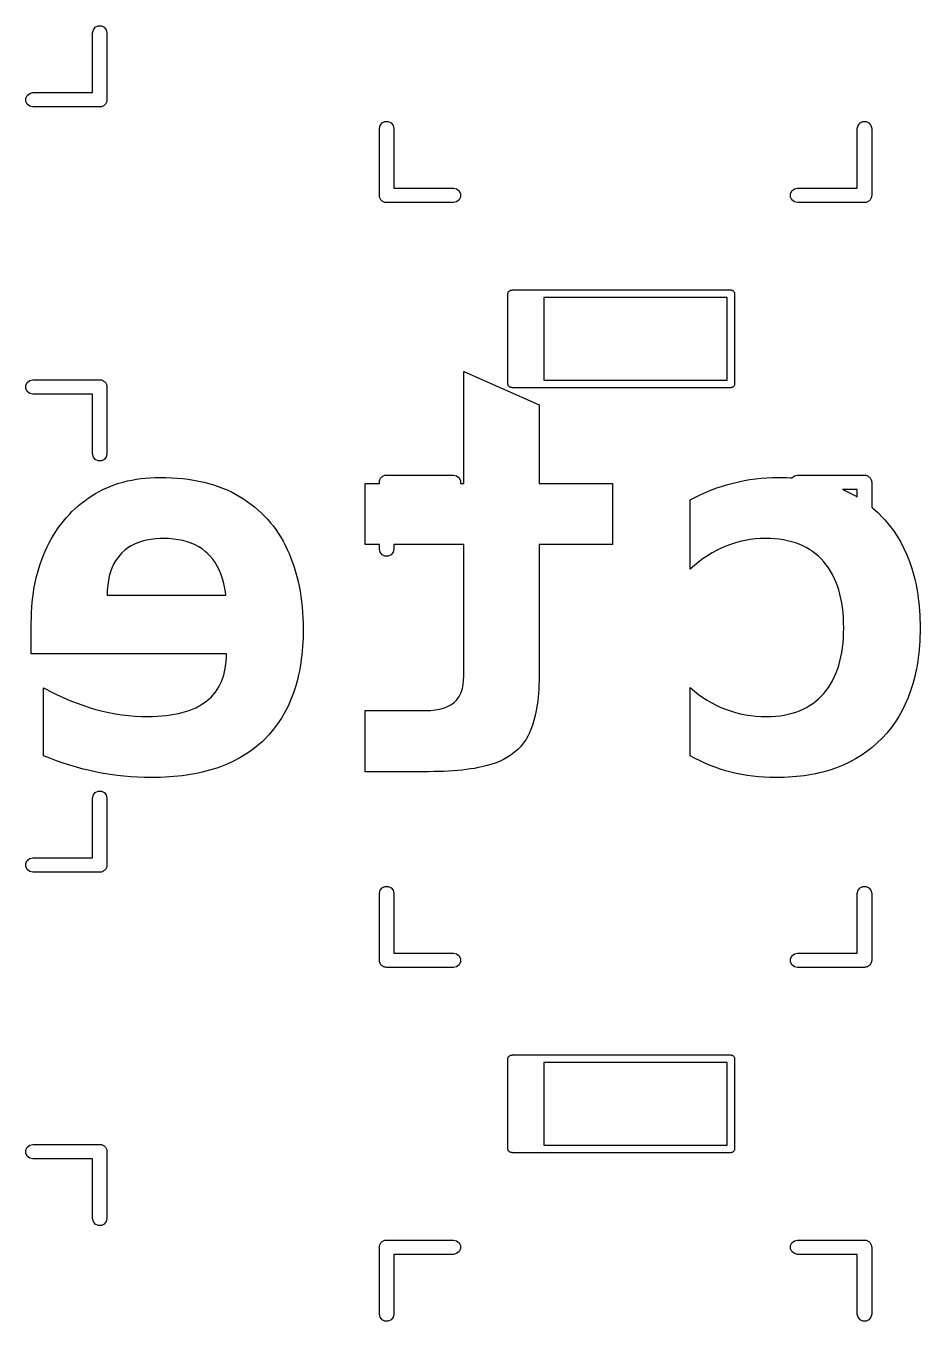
# Model space of a CAD drawing. Extents: x 25 to 230, y -179 to -24.
# Drawn here: x 111.07 to 134.83, y -94.67 to -60.27 of the extents above; entities that cross this region are included whole.
import ezdxf

# ---------------------------------------------------------------- set-up
doc = ezdxf.new("R2010")
doc.units = 0
doc.layers.add('BLACK', color=7, linetype='CONTINUOUS')

msp = doc.modelspace()

# ---------------------------------------------------------------- linework, layer by layer
at = {"layer": 'BLACK', "linetype": 'CONTINUOUS'}
for p, q in [((112.8395, -60.452), (112.858365, -60.369345)), ((112.8395, -62.0395), (112.8395, -60.452)), ((112.858365, -60.369345), (112.911225, -60.303061)), ((112.911225, -60.303061), (112.98761, -60.266276)), ((112.98761, -60.266276), (113.07239, -60.266276)), ((113.07239, -60.266276), (113.148775, -60.303061)), ((113.148775, -60.303061), (113.201635, -60.369345)), ((113.201635, -60.369345), (113.2205, -60.452)), ((113.2205, -60.452), (113.2205, -62.23)), ((111.066276, -62.18761), (111.103061, -62.111225)), ((111.066276, -62.27239), (111.066276, -62.18761)), ((111.103061, -62.348775), (111.066276, -62.27239)), ((111.103061, -62.111225), (111.169345, -62.058365)), ((111.169345, -62.058365), (111.252, -62.0395)), ((111.252, -62.0395), (112.8395, -62.0395)), ((113.215724, -62.27239), (113.206411, -62.291727)), ((113.2205, -62.23), (113.215724, -62.250925)), ((113.215724, -62.250925), (113.215724, -62.27239)), ((111.169345, -62.401635), (111.103061, -62.348775)), ((111.252, -62.4205), (111.169345, -62.401635)), ((113.03, -62.4205), (111.252, -62.4205)), ((113.050926, -62.415724), (113.03, -62.4205)), ((113.07239, -62.415724), (113.050926, -62.415724)), ((113.091727, -62.406411), (113.07239, -62.415724)), ((113.112655, -62.401635), (113.091727, -62.406411)), ((113.129437, -62.388251), (113.112655, -62.401635)), ((113.148775, -62.378939), (113.129437, -62.388251)), ((113.162157, -62.362157), (113.148775, -62.378939)), ((113.178939, -62.348775), (113.162157, -62.362157)), ((113.188251, -62.329437), (113.178939, -62.348775)), ((113.201635, -62.312655), (113.188251, -62.329437)), ((113.206411, -62.291727), (113.201635, -62.312655)), ((120.4595, -62.992), (120.478365, -62.909345)), ((120.478365, -62.909345), (120.531225, -62.843061)), ((120.531225, -62.843061), (120.60761, -62.806276)), ((120.60761, -62.806276), (120.69239, -62.806276)), ((120.69239, -62.806276), (120.768775, -62.843061)), ((120.768775, -62.843061), (120.821635, -62.909345)), ((120.821635, -62.909345), (120.8405, -62.992)), ((133.1595, -62.992), (133.178365, -62.909345)), ((133.178365, -62.909345), (133.231225, -62.843061)), ((133.231225, -62.843061), (133.30761, -62.806276)), ((133.30761, -62.806276), (133.39239, -62.806276)), ((133.39239, -62.806276), (133.468775, -62.843061)), ((133.468775, -62.843061), (133.521635, -62.909345)), ((133.521635, -62.909345), (133.5405, -62.992)), ((120.4595, -64.77), (120.4595, -62.992)), ((120.8405, -62.992), (120.8405, -64.5795)), ((133.1595, -64.5795), (133.1595, -62.992)), ((133.5405, -62.992), (133.5405, -64.77)), ((120.8405, -64.5795), (122.428, -64.5795)), ((122.428, -64.5795), (122.510655, -64.598365)), ((122.510655, -64.598365), (122.576939, -64.651225)), ((122.576939, -64.651225), (122.613724, -64.72761)), ((131.386276, -64.72761), (131.423061, -64.651225)), ((131.423061, -64.651225), (131.489345, -64.598365)), ((131.489345, -64.598365), (131.572, -64.5795)), ((131.572, -64.5795), (133.1595, -64.5795)), ((120.464276, -64.790925), (120.4595, -64.77)), ((120.464276, -64.81239), (120.464276, -64.790925)), ((120.473588, -64.831727), (120.464276, -64.81239)), ((120.478365, -64.852655), (120.473588, -64.831727)), ((120.491748, -64.869437), (120.478365, -64.852655)), ((120.501061, -64.888775), (120.491748, -64.869437)), ((120.517842, -64.902157), (120.501061, -64.888775)), ((120.531225, -64.918939), (120.517842, -64.902157)), ((120.550562, -64.928251), (120.531225, -64.918939)), ((120.567345, -64.941635), (120.550562, -64.928251)), ((120.588272, -64.946411), (120.567345, -64.941635)), ((120.60761, -64.955724), (120.588272, -64.946411)), ((120.629074, -64.955724), (120.60761, -64.955724)), ((120.65, -64.9605), (120.629074, -64.955724)), ((122.428, -64.9605), (120.65, -64.9605)), ((122.510655, -64.941635), (122.428, -64.9605)), ((122.576939, -64.888775), (122.510655, -64.941635)), ((122.613724, -64.81239), (122.576939, -64.888775)), ((122.613724, -64.72761), (122.613724, -64.81239)), ((131.386276, -64.81239), (131.386276, -64.72761)), ((131.423061, -64.888775), (131.386276, -64.81239)), ((131.489345, -64.941635), (131.423061, -64.888775)), ((131.572, -64.9605), (131.489345, -64.941635)), ((133.35, -64.9605), (131.572, -64.9605)), ((133.370926, -64.955724), (133.35, -64.9605)), ((133.39239, -64.955724), (133.370926, -64.955724)), ((133.411727, -64.946411), (133.39239, -64.955724)), ((133.432655, -64.941635), (133.411727, -64.946411)), ((133.449437, -64.928251), (133.432655, -64.941635)), ((133.468775, -64.918939), (133.449437, -64.928251)), ((133.482157, -64.902157), (133.468775, -64.918939)), ((133.498939, -64.888775), (133.482157, -64.902157)), ((133.508251, -64.869437), (133.498939, -64.888775)), ((133.521635, -64.852655), (133.508251, -64.869437)), ((133.526411, -64.831727), (133.521635, -64.852655)), ((133.535724, -64.81239), (133.526411, -64.831727)), ((133.5405, -64.77), (133.535724, -64.790925)), ((133.535724, -64.790925), (133.535724, -64.81239)), ((123.875, -67.38), (123.894098, -67.321221)), ((123.875, -69.78), (123.875, -67.38)), ((123.894098, -67.321221), (123.944098, -67.284894)), ((123.944098, -67.284894), (123.984937, -67.284894)), ((123.984937, -67.284894), (124, -67.28)), ((124, -67.28), (129.8, -67.28)), ((129.8, -67.28), (129.815063, -67.284894)), ((129.815063, -67.284894), (129.830902, -67.284894)), ((129.830902, -67.284894), (129.843715, -67.294203)), ((129.843715, -67.294203), (129.858779, -67.299098)), ((129.858779, -67.299098), (129.868088, -67.311911)), ((129.868088, -67.311911), (129.880902, -67.321221)), ((129.880902, -67.321221), (129.885796, -67.336284)), ((129.885796, -67.336284), (129.895106, -67.349098)), ((129.895106, -67.349098), (129.895106, -67.364937)), ((129.895106, -67.364937), (129.9, -67.38)), ((129.9, -67.38), (129.9, -69.78)), ((124.825, -67.48), (124.825, -69.68)), ((129.7, -67.48), (124.825, -67.48)), ((129.7, -69.68), (129.7, -67.48)), ((122.700849, -72.418573), (122.700849, -69.44858)), ((122.700849, -69.44858), (124.70364, -70.335181)), ((111.066276, -69.815798), (111.103061, -69.739413)), ((111.066276, -69.900578), (111.066276, -69.815798)), ((111.103061, -69.739413), (111.169345, -69.686553)), ((111.169345, -69.686553), (111.252, -69.667688)), ((111.252, -69.667688), (113.03, -69.667688)), ((113.03, -69.667688), (113.050926, -69.672464)), ((113.050926, -69.672464), (113.07239, -69.672464)), ((113.07239, -69.672464), (113.091727, -69.681776)), ((113.091727, -69.681776), (113.112655, -69.686553)), ((113.112655, -69.686553), (113.129437, -69.699936)), ((113.129437, -69.699936), (113.148775, -69.709249)), ((113.148775, -69.709249), (113.162157, -69.72603)), ((113.162157, -69.72603), (113.178939, -69.739413)), ((113.178939, -69.739413), (113.188251, -69.75875)), ((113.188251, -69.75875), (113.201635, -69.775533)), ((113.201635, -69.775533), (113.206411, -69.79646)), ((113.206411, -69.79646), (113.215724, -69.815798)), ((113.215724, -69.815798), (113.215724, -69.837262)), ((113.215724, -69.837262), (113.2205, -69.858188)), ((123.894098, -69.838779), (123.875, -69.78)), ((123.944098, -69.875106), (123.894098, -69.838779)), ((124.825, -69.68), (129.7, -69.68)), ((129.880902, -69.838779), (129.868088, -69.848088)), ((129.885796, -69.823715), (129.880902, -69.838779)), ((129.895106, -69.810902), (129.885796, -69.823715)), ((129.9, -69.78), (129.895106, -69.795062)), ((129.895106, -69.795062), (129.895106, -69.810902)), ((111.103061, -69.976963), (111.066276, -69.900578)), ((111.169345, -70.029823), (111.103061, -69.976963)), ((111.252, -70.048688), (111.169345, -70.029823)), ((112.8395, -70.048688), (111.252, -70.048688)), ((112.8395, -71.636188), (112.8395, -70.048688)), ((113.2205, -69.858188), (113.2205, -71.636188)), ((123.984937, -69.875106), (123.944098, -69.875106)), ((124, -69.88), (123.984937, -69.875106)), ((129.8, -69.88), (124, -69.88)), ((129.815063, -69.875106), (129.8, -69.88)), ((129.830902, -69.875106), (129.815063, -69.875106)), ((129.843715, -69.865796), (129.830902, -69.875106)), ((129.858779, -69.860902), (129.843715, -69.865796)), ((129.868088, -69.848088), (129.858779, -69.860902)), ((124.70364, -70.335181), (124.70364, -72.418573)), ((112.858365, -71.718843), (112.8395, -71.636188)), ((112.911225, -71.785127), (112.858365, -71.718843)), ((112.98761, -71.821912), (112.911225, -71.785127)), ((113.07239, -71.821912), (112.98761, -71.821912)), ((113.148775, -71.785127), (113.07239, -71.821912)), ((113.201635, -71.718843), (113.148775, -71.785127)), ((113.2205, -71.636188), (113.201635, -71.718843)), ((120.517842, -72.257842), (120.531225, -72.241061)), ((120.531225, -72.241061), (120.550562, -72.231748)), ((120.550562, -72.231748), (120.567345, -72.218365)), ((120.567345, -72.218365), (120.588272, -72.213588)), ((120.588272, -72.213588), (120.60761, -72.204276)), ((120.60761, -72.204276), (120.629074, -72.204276)), ((120.629074, -72.204276), (120.65, -72.1995)), ((120.65, -72.1995), (122.428, -72.1995)), ((122.428, -72.1995), (122.510655, -72.218365)), ((122.510655, -72.218365), (122.576939, -72.271225)), ((131.423061, -72.271225), (131.489345, -72.218365)), ((131.489345, -72.218365), (131.572, -72.1995)), ((131.572, -72.1995), (133.35, -72.1995)), ((133.35, -72.1995), (133.370926, -72.204276)), ((133.370926, -72.204276), (133.39239, -72.204276)), ((133.39239, -72.204276), (133.411727, -72.213588)), ((133.411727, -72.213588), (133.432655, -72.218365)), ((133.432655, -72.218365), (133.449437, -72.231748)), ((133.449437, -72.231748), (133.468775, -72.241061)), ((133.468775, -72.241061), (133.482157, -72.257842)), ((113.011887, -72.636254), (113.112981, -72.584734)), ((113.112981, -72.584734), (113.216288, -72.537031)), ((113.216288, -72.537031), (113.321809, -72.493143)), ((113.321809, -72.493143), (113.429543, -72.453072)), ((113.429543, -72.453072), (113.53949, -72.416817)), ((113.53949, -72.416817), (113.651651, -72.384379)), ((113.651651, -72.384379), (113.766025, -72.355757)), ((113.766025, -72.355757), (113.882613, -72.330951)), ((113.882613, -72.330951), (114.001414, -72.309961)), ((114.001414, -72.309961), (114.122429, -72.292788)), ((114.122429, -72.292788), (114.245657, -72.279431)), ((114.245657, -72.279431), (114.371099, -72.26989)), ((114.371099, -72.26989), (114.498754, -72.264166)), ((114.498754, -72.264166), (114.628622, -72.262257)), ((114.628622, -72.262257), (114.78572, -72.264223)), ((114.78572, -72.264223), (114.939498, -72.270119)), ((114.939498, -72.270119), (115.089955, -72.279946)), ((115.089955, -72.279946), (115.237092, -72.293704)), ((115.237092, -72.293704), (115.380909, -72.311392)), ((115.380909, -72.311392), (115.521406, -72.333011)), ((115.521406, -72.333011), (115.658583, -72.358562)), ((115.658583, -72.358562), (115.79244, -72.388042)), ((115.79244, -72.388042), (115.922976, -72.421454)), ((115.922976, -72.421454), (116.050192, -72.458797)), ((116.050192, -72.458797), (116.174088, -72.50007)), ((116.174088, -72.50007), (116.294664, -72.545274)), ((116.294664, -72.545274), (116.41192, -72.594409)), ((116.41192, -72.594409), (116.525855, -72.647474)), ((120.082565, -74.040345), (120.082565, -72.418573)), ((120.082565, -72.418573), (120.4595, -72.418573)), ((120.4595, -72.39), (120.464276, -72.369074)), ((120.4595, -72.418573), (120.4595, -72.39)), ((120.464276, -72.34761), (120.473588, -72.328272)), ((120.464276, -72.369074), (120.464276, -72.34761)), ((120.473588, -72.328272), (120.478365, -72.307345)), ((120.478365, -72.307345), (120.491748, -72.290562)), ((120.491748, -72.290562), (120.501061, -72.271225)), ((120.501061, -72.271225), (120.517842, -72.257842)), ((122.576939, -72.271225), (122.613724, -72.34761)), ((122.613724, -72.34761), (122.613724, -72.418573)), ((122.613724, -72.418573), (122.700849, -72.418573)), ((124.70364, -72.418573), (126.657583, -72.418573)), ((126.657583, -72.418573), (126.657583, -74.040345)), ((129.143526, -72.652454), (129.285788, -72.594733)), ((129.285788, -72.594733), (129.428833, -72.541629)), ((129.428833, -72.541629), (129.572659, -72.493143)), ((129.572659, -72.493143), (129.717268, -72.449275)), ((129.717268, -72.449275), (129.862659, -72.410024)), ((129.862659, -72.410024), (130.008833, -72.375391)), ((130.008833, -72.375391), (130.155789, -72.345376)), ((130.155789, -72.345376), (130.303527, -72.319979)), ((130.303527, -72.319979), (130.452048, -72.299199)), ((130.452048, -72.299199), (130.601351, -72.283037)), ((130.601351, -72.283037), (130.751436, -72.271493)), ((130.751436, -72.271493), (130.902304, -72.264566)), ((130.902304, -72.264566), (131.053954, -72.262257)), ((131.053954, -72.262257), (131.164324, -72.263293)), ((131.164324, -72.263293), (131.273171, -72.266398)), ((131.273171, -72.266398), (131.380498, -72.271574)), ((131.380498, -72.271574), (131.421539, -72.274384)), ((131.421539, -72.274384), (131.423061, -72.271225)), ((132.766229, -72.5805), (132.80778, -72.597652)), ((133.1595, -72.5805), (132.766229, -72.5805)), ((132.80778, -72.597652), (132.972214, -72.676325)), ((133.1595, -72.781379), (133.1595, -72.5805)), ((133.482157, -72.257842), (133.498939, -72.271225)), ((133.498939, -72.271225), (133.508251, -72.290562)), ((133.508251, -72.290562), (133.521635, -72.307345)), ((133.521635, -72.307345), (133.526411, -72.328272)), ((133.526411, -72.328272), (133.535724, -72.34761)), ((133.535724, -72.34761), (133.535724, -72.369074)), ((133.535724, -72.369074), (133.5405, -72.39)), ((133.5405, -72.39), (133.5405, -73.051019)), ((112.540938, -72.94732), (112.630029, -72.878818)), ((112.630029, -72.878818), (112.72183, -72.813292)), ((112.72183, -72.813292), (112.816341, -72.750743)), ((112.816341, -72.750743), (112.913007, -72.691591)), ((112.913007, -72.691591), (113.011887, -72.636254)), ((116.525855, -72.647474), (116.63647, -72.704471)), ((116.63647, -72.704471), (116.743765, -72.765398)), ((116.743765, -72.765398), (116.847464, -72.829569)), ((116.847464, -72.829569), (116.947899, -72.896907)), ((116.947899, -72.896907), (117.045071, -72.967413)), ((128.721435, -72.853325), (128.86135, -72.78175)), ((128.721435, -74.694916), (128.721435, -72.853325)), ((128.86135, -72.78175), (129.002047, -72.714794)), ((129.002047, -72.714794), (129.143526, -72.652454)), ((132.972214, -72.676325), (133.130562, -72.76328)), ((133.130562, -72.76328), (133.1595, -72.781379)), ((112.136124, -73.334483), (112.211668, -73.251097)), ((112.211668, -73.251097), (112.289921, -73.170688)), ((112.289921, -73.170688), (112.370884, -73.093256)), ((112.370884, -73.093256), (112.454556, -73.0188)), ((112.454556, -73.0188), (112.540938, -72.94732)), ((117.045071, -72.967413), (117.138981, -73.041087)), ((117.138981, -73.041087), (117.229627, -73.117928)), ((117.229627, -73.117928), (117.317011, -73.197936)), ((117.317011, -73.197936), (117.401132, -73.281113)), ((117.401132, -73.281113), (117.481989, -73.367456)), ((133.5405, -73.051019), (133.569083, -73.073831)), ((133.569083, -73.073831), (133.703082, -73.19391)), ((133.703082, -73.19391), (133.830995, -73.322271)), ((111.861046, -73.697795), (111.925751, -73.602502)), ((111.925751, -73.602502), (111.993166, -73.510186)), ((111.993166, -73.510186), (112.06329, -73.420846)), ((112.06329, -73.420846), (112.136124, -73.334483)), ((117.481989, -73.367456), (117.559584, -73.456967)), ((117.559584, -73.456967), (117.633916, -73.549646)), ((117.633916, -73.549646), (117.704985, -73.645492)), ((133.830995, -73.322271), (133.892304, -73.389176)), ((133.892304, -73.389176), (134.009082, -73.527822)), ((134.009082, -73.527822), (134.118076, -73.672917)), ((111.683187, -74.001534), (111.739764, -73.897311)), ((111.739764, -73.897311), (111.79905, -73.796064)), ((111.79905, -73.796064), (111.861046, -73.697795)), ((114.160993, -73.956959), (114.055591, -73.991564)), ((114.272319, -73.929053), (114.160993, -73.956959)), ((114.38957, -73.907844), (114.272319, -73.929053)), ((114.512745, -73.893332), (114.38957, -73.907844)), ((114.641846, -73.885518), (114.512745, -73.893332)), ((114.731204, -73.88403), (114.641846, -73.885518)), ((114.866695, -73.887465), (114.731204, -73.88403)), ((114.996561, -73.897769), (114.866695, -73.887465)), ((115.120803, -73.914942), (114.996561, -73.897769)), ((115.23942, -73.938985), (115.120803, -73.914942)), ((115.352414, -73.969897), (115.23942, -73.938985)), ((115.459783, -74.007678), (115.352414, -73.969897)), ((117.704985, -73.645492), (117.772791, -73.744506)), ((117.772791, -73.744506), (117.837334, -73.846687)), ((117.837334, -73.846687), (117.898614, -73.952036)), ((117.898614, -73.952036), (117.956632, -74.060553)), ((130.050078, -73.963218), (129.920514, -73.998061)), ((130.181396, -73.93471), (130.050078, -73.963218)), ((130.314471, -73.912538), (130.181396, -73.93471)), ((130.4493, -73.8967), (130.314471, -73.912538)), ((130.585885, -73.887197), (130.4493, -73.8967)), ((130.724226, -73.88403), (130.585885, -73.887197)), ((130.84817, -73.886444), (130.724226, -73.88403)), ((130.968431, -73.893685), (130.84817, -73.886444)), ((131.085009, -73.905754), (130.968431, -73.893685)), ((131.197905, -73.922651), (131.085009, -73.905754)), ((131.307117, -73.944375), (131.197905, -73.922651)), ((131.412647, -73.970927), (131.307117, -73.944375)), ((131.514495, -74.002306), (131.412647, -73.970927)), ((134.118076, -73.672917), (134.219284, -73.824462)), ((134.219284, -73.824462), (134.312707, -73.982457)), ((111.53086, -74.330575), (111.578449, -74.218538)), ((111.578449, -74.218538), (111.62932, -74.108733)), ((111.62932, -74.108733), (111.683187, -74.001534)), ((113.570135, -74.314088), (113.504876, -74.392942)), ((113.617457, -74.265049), (113.570135, -74.314088)), ((113.693234, -74.196957), (113.617457, -74.265049)), ((113.774936, -74.135562), (113.693234, -74.196957)), ((113.862563, -74.080865), (113.774936, -74.135562)), ((113.956115, -74.032865), (113.862563, -74.080865)), ((114.055591, -73.991564), (113.956115, -74.032865)), ((115.561528, -74.052328), (115.459783, -74.007678)), ((115.657648, -74.103848), (115.561528, -74.052328)), ((115.748144, -74.162238), (115.657648, -74.103848)), ((115.833016, -74.227496), (115.748144, -74.162238)), ((115.886473, -74.274818), (115.833016, -74.227496)), ((115.961342, -74.351011), (115.886473, -74.274818)), ((117.956632, -74.060553), (118.011386, -74.172236)), ((118.011386, -74.172236), (118.062553, -74.28641)), ((118.062553, -74.28641), (118.110419, -74.403008)), ((120.4595, -74.040345), (120.082565, -74.040345)), ((120.4595, -74.168), (120.4595, -74.040345)), ((120.478365, -74.250655), (120.4595, -74.168)), ((120.531225, -74.316939), (120.478365, -74.250655)), ((120.60761, -74.353724), (120.531225, -74.316939)), ((120.768775, -74.316939), (120.69239, -74.353724)), ((120.821635, -74.250655), (120.768775, -74.316939)), ((120.8405, -74.168), (120.821635, -74.250655)), ((122.700849, -74.040345), (120.8405, -74.040345)), ((120.8405, -74.040345), (120.8405, -74.168)), ((122.700849, -77.537903), (122.700849, -74.040345)), ((126.657583, -74.040345), (124.70364, -74.040345)), ((124.70364, -74.040345), (124.70364, -77.533018)), ((129.299031, -74.2673), (129.180001, -74.340153)), ((129.419817, -74.200782), (129.299031, -74.2673)), ((129.542358, -74.140599), (129.419817, -74.200782)), ((129.666655, -74.086751), (129.542358, -74.140599)), ((129.792707, -74.039239), (129.666655, -74.086751)), ((129.920514, -73.998061), (129.792707, -74.039239)), ((131.612659, -74.038513), (131.514495, -74.002306)), ((131.707141, -74.079548), (131.612659, -74.038513)), ((131.797941, -74.125411), (131.707141, -74.079548)), ((131.885057, -74.1761), (131.797941, -74.125411)), ((131.968491, -74.231618), (131.885057, -74.1761)), ((132.048242, -74.291963), (131.968491, -74.231618)), ((132.12431, -74.357136), (132.048242, -74.291963)), ((134.312707, -73.982457), (134.398344, -74.146901)), ((134.398344, -74.146901), (134.476197, -74.317795)), ((134.476197, -74.317795), (134.546264, -74.495138)), ((111.407784, -74.68008), (111.445528, -74.561346)), ((111.445528, -74.561346), (111.486553, -74.444844)), ((111.486553, -74.444844), (111.53086, -74.330575)), ((113.394967, -74.569713), (113.350316, -74.66763)), ((113.446487, -74.478151), (113.394967, -74.569713)), ((113.504876, -74.392942), (113.446487, -74.478151)), ((116.030242, -74.433042), (115.961342, -74.351011)), ((116.093176, -74.520912), (116.030242, -74.433042)), ((116.150141, -74.614621), (116.093176, -74.520912)), ((116.201138, -74.714169), (116.150141, -74.614621)), ((118.110419, -74.403008), (118.154983, -74.522028)), ((118.154983, -74.522028), (118.196247, -74.643472)), ((118.196247, -74.643472), (118.23421, -74.76734)), ((120.69239, -74.353724), (120.60761, -74.353724)), ((128.833443, -74.596723), (128.721435, -74.694916)), ((128.947207, -74.504865), (128.833443, -74.596723)), ((129.062726, -74.419342), (128.947207, -74.504865)), ((129.180001, -74.340153), (129.062726, -74.419342)), ((132.196696, -74.427136), (132.12431, -74.357136)), ((132.265398, -74.501964), (132.196696, -74.427136)), ((132.329875, -74.580943), (132.265398, -74.501964)), ((132.390191, -74.664004), (132.329875, -74.580943)), ((132.446348, -74.751149), (132.390191, -74.664004)), ((134.546264, -74.495138), (134.608546, -74.678931)), ((111.314247, -75.049679), (111.342144, -74.924247)), ((111.342144, -74.924247), (111.373323, -74.801047)), ((111.373323, -74.801047), (111.407784, -74.68008)), ((113.25758, -74.999504), (113.240407, -75.122837)), ((113.281623, -74.882525), (113.25758, -74.999504)), ((113.312535, -74.7719), (113.281623, -74.882525)), ((113.350316, -74.66763), (113.312535, -74.7719)), ((116.246168, -74.819556), (116.201138, -74.714169)), ((116.285231, -74.930782), (116.246168, -74.819556)), ((116.318325, -75.047847), (116.285231, -74.930782)), ((118.23421, -74.76734), (118.268871, -74.893631)), ((118.268871, -74.893631), (118.300232, -75.022345)), ((132.498345, -74.842378), (132.446348, -74.751149)), ((132.546182, -74.93769), (132.498345, -74.842378)), ((132.58986, -75.037085), (132.546182, -74.93769)), ((134.608546, -74.678931), (134.636767, -74.773246)), ((134.636767, -74.773246), (134.663043, -74.869173)), ((134.663043, -74.869173), (134.687372, -74.966713)), ((134.687372, -74.966713), (134.709754, -75.065865)), ((111.257189, -75.388566), (111.268299, -75.307241)), ((111.268299, -75.307241), (111.289632, -75.177343)), ((111.289632, -75.177343), (111.314247, -75.049679)), ((113.230103, -75.252524), (113.226668, -75.388566)), ((113.240407, -75.122837), (113.230103, -75.252524)), ((116.345452, -75.170751), (116.318325, -75.047847)), ((116.366611, -75.299494), (116.345452, -75.170751)), ((116.377401, -75.388566), (116.366611, -75.299494)), ((118.300232, -75.022345), (118.328291, -75.153482)), ((118.328291, -75.153482), (118.353049, -75.287043)), ((118.353049, -75.287043), (118.374506, -75.423027)), ((132.629378, -75.140564), (132.58986, -75.037085)), ((132.664735, -75.248126), (132.629378, -75.140564)), ((132.695934, -75.359772), (132.664735, -75.248126)), ((134.709754, -75.065865), (134.73019, -75.166629)), ((134.73019, -75.166629), (134.74868, -75.269006)), ((134.74868, -75.269006), (134.765224, -75.372995)), ((111.223992, -75.710327), (111.235479, -75.573732)), ((111.235479, -75.573732), (111.250248, -75.43937)), ((111.250248, -75.43937), (111.257189, -75.388566)), ((113.226668, -75.388566), (116.377401, -75.388566)), ((118.374506, -75.423027), (118.392662, -75.561434)), ((118.392662, -75.561434), (118.407517, -75.702265)), ((132.722972, -75.475501), (132.695934, -75.359772)), ((132.745851, -75.595314), (132.722972, -75.475501)), ((132.76457, -75.71921), (132.745851, -75.595314)), ((134.765224, -75.372995), (134.779821, -75.478597)), ((134.779821, -75.478597), (134.792472, -75.585811)), ((134.792472, -75.585811), (134.803177, -75.694637)), ((134.803177, -75.694637), (134.811935, -75.805076)), ((111.209223, -76.133507), (111.210864, -75.990214)), ((111.210864, -75.990214), (111.215787, -75.849154)), ((111.215787, -75.849154), (111.223992, -75.710327)), ((118.407517, -75.702265), (118.419071, -75.845519)), ((118.419071, -75.845519), (118.427324, -75.991197)), ((118.427324, -75.991197), (118.432275, -76.139298)), ((132.779129, -75.847189), (132.76457, -75.71921)), ((132.789528, -75.979252), (132.779129, -75.847189)), ((132.795768, -76.115398), (132.789528, -75.979252)), ((134.811935, -75.805076), (134.818747, -75.917127)), ((134.818747, -75.917127), (134.823613, -76.030791)), ((134.823613, -76.030791), (134.826533, -76.146067)), ((111.209223, -76.95172), (111.209223, -76.133507)), ((118.432275, -76.139298), (118.433926, -76.289822)), ((118.433926, -76.289822), (118.432922, -76.408771)), ((132.797848, -76.255628), (132.795768, -76.115398)), ((132.795777, -76.394961), (132.797848, -76.255628)), ((134.826521, -76.379235), (134.823566, -76.493908)), ((134.827506, -76.262955), (134.826521, -76.379235)), ((134.826533, -76.146067), (134.827506, -76.262955)), ((118.424889, -76.641374), (118.417859, -76.755028)), ((118.429909, -76.525955), (118.424889, -76.641374)), ((118.432922, -76.408771), (118.429909, -76.525955)), ((132.764722, -76.788688), (132.779215, -76.661491)), ((132.779215, -76.661491), (132.789566, -76.530248)), ((132.789566, -76.530248), (132.795777, -76.394961)), ((134.811745, -76.71843), (134.802879, -76.82828)), ((134.81864, -76.606973), (134.811745, -76.71843)), ((134.823566, -76.493908), (134.81864, -76.606973)), ((116.396941, -76.95172), (111.209223, -76.95172)), ((116.388774, -77.152839), (116.394899, -77.053901)), ((116.394899, -77.053901), (116.396941, -76.95172)), ((118.397776, -76.977041), (118.384722, -77.0854)), ((118.408822, -76.866917), (118.397776, -76.977041)), ((118.417859, -76.755028), (118.408822, -76.866917)), ((132.696401, -77.146008), (132.723316, -77.030946)), ((132.723316, -77.030946), (132.746089, -76.91184)), ((132.746089, -76.91184), (132.764722, -76.788688)), ((134.779237, -77.043156), (134.764461, -77.148183)), ((134.792043, -76.936522), (134.779237, -77.043156)), ((134.802879, -76.82828), (134.792043, -76.936522)), ((116.323439, -77.51615), (116.364273, -77.340982)), ((116.364273, -77.340982), (116.388774, -77.152839)), ((118.33351, -77.399887), (118.312422, -77.501185)), ((118.352589, -77.296823), (118.33351, -77.399887)), ((118.36966, -77.191994), (118.352589, -77.296823)), ((118.384722, -77.0854), (118.36966, -77.191994)), ((132.590814, -77.46692), (132.63015, -77.363994)), ((132.63015, -77.363994), (132.665346, -77.257024)), ((132.665346, -77.257024), (132.696401, -77.146008)), ((134.728998, -77.353414), (134.708311, -77.453618)), ((134.747714, -77.251602), (134.728998, -77.353414)), ((134.764461, -77.148183), (134.747714, -77.251602)), ((116.192769, -77.82756), (116.266271, -77.678343)), ((116.266271, -77.678343), (116.323439, -77.51615)), ((118.264223, -77.698488), (118.23711, -77.794491)), ((118.289327, -77.600719), (118.264223, -77.698488)), ((118.312422, -77.501185), (118.289327, -77.600719)), ((122.68482, -77.764133), (122.696841, -77.655216)), ((122.696841, -77.655216), (122.700849, -77.537903)), ((124.702609, -77.653203), (124.699518, -77.770124)), ((124.70364, -77.533018), (124.702609, -77.653203)), ((132.392061, -77.838169), (132.44796, -77.751425)), ((132.44796, -77.751425), (132.499719, -77.660635)), ((132.499719, -77.660635), (132.547337, -77.5658)), ((132.547337, -77.5658), (132.590814, -77.46692)), ((134.63443, -77.744584), (134.575325, -77.930523)), ((134.661027, -77.649203), (134.63443, -77.744584)), ((134.685654, -77.552214), (134.661027, -77.649203)), ((134.708311, -77.453618), (134.685654, -77.552214)), ((111.531623, -79.653046), (111.531623, -77.850534)), ((111.531623, -77.850534), (111.619069, -77.897417)), ((111.619069, -77.897417), (111.706467, -77.942812)), ((111.706467, -77.942812), (111.881119, -78.029136)), ((111.881119, -78.029136), (112.055581, -78.109507)), ((115.874261, -78.197359), (115.996764, -78.087068)), ((115.996764, -78.087068), (116.102933, -77.963801)), ((116.102933, -77.963801), (116.192769, -77.82756)), ((118.17686, -77.981204), (118.108577, -78.160856)), ((118.23711, -77.794491), (118.17686, -77.981204)), ((122.518275, -78.166833), (122.579633, -78.079225)), ((122.579633, -78.079225), (122.62847, -77.978499)), ((122.62847, -77.978499), (122.664785, -77.864654)), ((122.664785, -77.864654), (122.68482, -77.764133)), ((124.67788, -78.101312), (124.666545, -78.205182)), ((124.687153, -77.994179), (124.67788, -78.101312)), ((124.694366, -77.883783), (124.687153, -77.994179)), ((124.699518, -77.770124), (124.694366, -77.883783)), ((128.721435, -79.657931), (128.721435, -77.843206)), ((128.721435, -77.843206), (128.830409, -77.936372)), ((128.830409, -77.936372), (128.941788, -78.023526)), ((128.941788, -78.023526), (129.05557, -78.10467)), ((129.05557, -78.10467), (129.171757, -78.179804)), ((132.128241, -78.143205), (132.199815, -78.073758)), ((132.199815, -78.073758), (132.267841, -77.999522)), ((132.267841, -77.999522), (132.332021, -77.920868)), ((132.332021, -77.920868), (132.392061, -77.838169)), ((134.575325, -77.930523), (134.50834, -78.110032)), ((112.055581, -78.109507), (112.229852, -78.183925)), ((112.229852, -78.183925), (112.403933, -78.25239)), ((112.403933, -78.25239), (112.577822, -78.3149)), ((112.577822, -78.3149), (112.751521, -78.371458)), ((112.751521, -78.371458), (112.925029, -78.422062)), ((112.925029, -78.422062), (113.098346, -78.466713)), ((115.408749, -78.450379), (115.580254, -78.379014)), ((115.580254, -78.379014), (115.735424, -78.294674)), ((115.735424, -78.294674), (115.874261, -78.197359)), ((118.032261, -78.333448), (117.947911, -78.498979)), ((118.108577, -78.160856), (118.032261, -78.333448)), ((121.724815, -78.454367), (121.822881, -78.4487)), ((121.822881, -78.4487), (121.945155, -78.435266)), ((121.945155, -78.435266), (122.057736, -78.415116)), ((122.057736, -78.415116), (122.160623, -78.38825)), ((122.160623, -78.38825), (122.253817, -78.354666)), ((122.253817, -78.354666), (122.356678, -78.303242)), ((122.356678, -78.303242), (122.444394, -78.241322)), ((122.444394, -78.241322), (122.518275, -78.166833)), ((124.65315, -78.305789), (124.629194, -78.450582)), ((124.666545, -78.205182), (124.65315, -78.305789)), ((129.171757, -78.179804), (129.290349, -78.248926)), ((129.290349, -78.248926), (129.411344, -78.312038)), ((129.411344, -78.312038), (129.534744, -78.36914)), ((129.534744, -78.36914), (129.660548, -78.42023)), ((129.660548, -78.42023), (129.788757, -78.46531)), ((131.624261, -78.459309), (131.71713, -78.418599)), ((131.71713, -78.418599), (131.806451, -78.373099)), ((131.806451, -78.373099), (131.892222, -78.32281)), ((131.892222, -78.32281), (131.974444, -78.267731)), ((131.974444, -78.267731), (132.053117, -78.207863)), ((132.053117, -78.207863), (132.128241, -78.143205)), ((134.433473, -78.283111), (134.350727, -78.449759)), ((134.50834, -78.110032), (134.433473, -78.283111)), ((113.098346, -78.466713), (113.271472, -78.50541)), ((113.271472, -78.50541), (113.444407, -78.538154)), ((113.444407, -78.538154), (113.617152, -78.564944)), ((113.617152, -78.564944), (113.789705, -78.585781)), ((113.789705, -78.585781), (113.962068, -78.600665)), ((113.962068, -78.600665), (114.134241, -78.609595)), ((114.134241, -78.609595), (114.306222, -78.612571)), ((114.306222, -78.612571), (114.43485, -78.610949)), ((114.43485, -78.610949), (114.559395, -78.606084)), ((114.559395, -78.606084), (114.679856, -78.597974)), ((114.679856, -78.597974), (114.796234, -78.586621)), ((114.796234, -78.586621), (114.908529, -78.572023)), ((114.908529, -78.572023), (115.01674, -78.554182)), ((115.01674, -78.554182), (115.120867, -78.533097)), ((115.120867, -78.533097), (115.220911, -78.508768)), ((115.220911, -78.508768), (115.408749, -78.450379)), ((117.855528, -78.657451), (117.755112, -78.808863)), ((117.947911, -78.498979), (117.855528, -78.657451)), ((120.082565, -80.078029), (120.082565, -78.456256)), ((120.082565, -78.456256), (121.621295, -78.456256)), ((121.621295, -78.456256), (121.724815, -78.454367)), ((124.56737, -78.718142), (124.529502, -78.84091)), ((124.6006, -78.588033), (124.56737, -78.718142)), ((124.629194, -78.450582), (124.6006, -78.588033)), ((129.788757, -78.46531), (129.91937, -78.504379)), ((129.91937, -78.504379), (130.052386, -78.537438)), ((130.052386, -78.537438), (130.187808, -78.564486)), ((130.187808, -78.564486), (130.325633, -78.585523)), ((130.325633, -78.585523), (130.465863, -78.60055)), ((130.465863, -78.60055), (130.608497, -78.609566)), ((130.608497, -78.609566), (130.753535, -78.612571)), ((130.753535, -78.612571), (130.874798, -78.610177)), ((130.874798, -78.610177), (130.992512, -78.602993)), ((130.992512, -78.602993), (131.106676, -78.591019)), ((131.106676, -78.591019), (131.217291, -78.574256)), ((131.217291, -78.574256), (131.324357, -78.552703)), ((131.324357, -78.552703), (131.427874, -78.526361)), ((131.427874, -78.526361), (131.527842, -78.49523)), ((131.527842, -78.49523), (131.624261, -78.459309)), ((134.161591, -78.763763), (134.055202, -78.91112)), ((134.260099, -78.609976), (134.161591, -78.763763)), ((134.350727, -78.449759), (134.260099, -78.609976)), ((117.53018, -79.090505), (117.405664, -79.220736)), ((117.646663, -78.953214), (117.53018, -79.090505)), ((117.755112, -78.808863), (117.646663, -78.953214)), ((124.405406, -79.132751), (124.348183, -79.230453)), ((124.439858, -79.064421), (124.405406, -79.132751)), ((124.486998, -78.956336), (124.439858, -79.064421)), ((124.529502, -78.84091), (124.486998, -78.956336)), ((133.940933, -79.052046), (133.818783, -79.186542)), ((134.055202, -78.91112), (133.940933, -79.052046)), ((117.204535, -79.401879), (117.061195, -79.512742)), ((117.340472, -79.283097), (117.204535, -79.401879)), ((117.405664, -79.220736), (117.340472, -79.283097)), ((124.213773, -79.408598), (124.136586, -79.489041)), ((124.284305, -79.322402), (124.213773, -79.408598)), ((124.348183, -79.230453), (124.284305, -79.322402)), ((133.55397, -79.432121), (133.41209, -79.542631)), ((133.689535, -79.313424), (133.55397, -79.432121)), ((133.818783, -79.186542), (133.689535, -79.313424)), ((111.706266, -79.723437), (111.531623, -79.653046)), ((111.881539, -79.789288), (111.706266, -79.723437)), ((112.057442, -79.850596), (111.881539, -79.789288)), ((116.586754, -79.797819), (116.413799, -79.877008)), ((116.752304, -79.710713), (116.586754, -79.797819)), ((116.910452, -79.615687), (116.752304, -79.710713)), ((117.061195, -79.512742), (116.910452, -79.615687)), ((123.650832, -79.804958), (123.533717, -79.850883)), ((123.761292, -79.753281), (123.650832, -79.804958)), ((123.865097, -79.69585), (123.761292, -79.753281)), ((123.962248, -79.632667), (123.865097, -79.69585)), ((124.052745, -79.56373), (123.962248, -79.632667)), ((124.136586, -79.489041), (124.052745, -79.56373)), ((128.849662, -79.727731), (128.721435, -79.657931)), ((128.979722, -79.793028), (128.849662, -79.727731)), ((129.111613, -79.853821), (128.979722, -79.793028)), ((132.948553, -79.825046), (132.781409, -79.902813)), ((133.109381, -79.739094), (132.948553, -79.825046)), ((133.263894, -79.644955), (133.109381, -79.739094)), ((133.41209, -79.542631), (133.263894, -79.644955)), ((112.233974, -79.907364), (112.057442, -79.850596)), ((112.411136, -79.95959), (112.233974, -79.907364)), ((112.588928, -80.007274), (112.411136, -79.95959)), ((112.767349, -80.050418), (112.588928, -80.007274)), ((112.9464, -80.089019), (112.767349, -80.050418)), ((113.126081, -80.12308), (112.9464, -80.089019)), ((113.306391, -80.152599), (113.126081, -80.12308)), ((113.487331, -80.177577), (113.306391, -80.152599)), ((115.437973, -80.154166), (115.33021, -80.170993)), ((115.543884, -80.135359), (115.437973, -80.154166)), ((115.647945, -80.114572), (115.543884, -80.135359)), ((115.750155, -80.091805), (115.647945, -80.114572)), ((115.850514, -80.067059), (115.750155, -80.091805)), ((115.949022, -80.040333), (115.850514, -80.067059)), ((116.045679, -80.011627), (115.949022, -80.040333)), ((116.140486, -79.980942), (116.045679, -80.011627)), ((116.233441, -79.948277), (116.140486, -79.980942)), ((116.413799, -79.877008), (116.233441, -79.948277)), ((121.762956, -80.078029), (120.082565, -80.078029)), ((121.902108, -80.077141), (121.762956, -80.078029)), ((122.037462, -80.074479), (121.902108, -80.077141)), ((122.169019, -80.070043), (122.037462, -80.074479)), ((122.296779, -80.063832), (122.169019, -80.070043)), ((122.420742, -80.055846), (122.296779, -80.063832)), ((122.540908, -80.046086), (122.420742, -80.055846)), ((122.657276, -80.034551), (122.540908, -80.046086)), ((122.769847, -80.021242), (122.657276, -80.034551)), ((122.878621, -80.006158), (122.769847, -80.021242)), ((122.983598, -79.9893), (122.878621, -80.006158)), ((123.084777, -79.970667), (122.983598, -79.9893)), ((123.18216, -79.950259), (123.084777, -79.970667)), ((123.321113, -79.91632), (123.18216, -79.950259)), ((123.451523, -79.878389), (123.321113, -79.91632)), ((123.533717, -79.850883), (123.451523, -79.878389)), ((129.245336, -79.910112), (129.111613, -79.853821)), ((129.38089, -79.961899), (129.245336, -79.910112)), ((129.518277, -80.009183), (129.38089, -79.961899)), ((129.657495, -80.051963), (129.518277, -80.009183)), ((129.798546, -80.090241), (129.657495, -80.051963)), ((129.941428, -80.124015), (129.798546, -80.090241)), ((130.086142, -80.153286), (129.941428, -80.124015)), ((130.232687, -80.178054), (130.086142, -80.153286)), ((131.850949, -80.168856), (131.749218, -80.184205)), ((131.9511, -80.151461), (131.850949, -80.168856)), ((132.049673, -80.13202), (131.9511, -80.151461)), ((132.146666, -80.110531), (132.049673, -80.13202)), ((132.242081, -80.086997), (132.146666, -80.110531)), ((132.428173, -80.033788), (132.242081, -80.086997)), ((132.607949, -79.972393), (132.428173, -80.033788)), ((132.781409, -79.902813), (132.607949, -79.972393)), ((113.668901, -80.198013), (113.487331, -80.177577)), ((113.8511, -80.213908), (113.668901, -80.198013)), ((114.033929, -80.225261), (113.8511, -80.213908)), ((114.217388, -80.232073), (114.033929, -80.225261)), ((114.401477, -80.234344), (114.217388, -80.232073)), ((114.524046, -80.233354), (114.401477, -80.234344)), ((114.644765, -80.230385), (114.524046, -80.233354)), ((114.763633, -80.225435), (114.644765, -80.230385)), ((114.880651, -80.218506), (114.763633, -80.225435)), ((114.995817, -80.209598), (114.880651, -80.218506)), ((115.109132, -80.198709), (114.995817, -80.209598)), ((115.220596, -80.185841), (115.109132, -80.198709)), ((115.33021, -80.170993), (115.220596, -80.185841)), ((130.381065, -80.198318), (130.232687, -80.178054)), ((130.531274, -80.214079), (130.381065, -80.198318)), ((130.683315, -80.225337), (130.531274, -80.214079)), ((130.837188, -80.232092), (130.683315, -80.225337)), ((130.992893, -80.234344), (130.837188, -80.232092)), ((131.105677, -80.233321), (130.992893, -80.234344)), ((131.216881, -80.230251), (131.105677, -80.233321)), ((131.326506, -80.225135), (131.216881, -80.230251)), ((131.434553, -80.217972), (131.326506, -80.225135)), ((131.54102, -80.208763), (131.434553, -80.217972)), ((131.645909, -80.197507), (131.54102, -80.208763)), ((131.749218, -80.184205), (131.645909, -80.197507)), ((112.8395, -80.780188), (112.858365, -80.697533)), ((112.8395, -82.367688), (112.8395, -80.780188)), ((112.858365, -80.697533), (112.911225, -80.631249)), ((112.911225, -80.631249), (112.98761, -80.594464)), ((112.98761, -80.594464), (113.07239, -80.594464)), ((113.07239, -80.594464), (113.148775, -80.631249)), ((113.148775, -80.631249), (113.201635, -80.697533)), ((113.201635, -80.697533), (113.2205, -80.780188)), ((113.2205, -80.780188), (113.2205, -82.558188)), ((111.066276, -82.515798), (111.103061, -82.439413)), ((111.066276, -82.600578), (111.066276, -82.515798)), ((111.103061, -82.439413), (111.169345, -82.386553)), ((111.169345, -82.386553), (111.252, -82.367688)), ((111.252, -82.367688), (112.8395, -82.367688)), ((113.2205, -82.558188), (113.215724, -82.579113)), ((111.103061, -82.676963), (111.066276, -82.600578)), ((111.169345, -82.729823), (111.103061, -82.676963)), ((111.252, -82.748688), (111.169345, -82.729823)), ((113.03, -82.748688), (111.252, -82.748688)), ((113.050926, -82.743912), (113.03, -82.748688)), ((113.07239, -82.743912), (113.050926, -82.743912)), ((113.091727, -82.734599), (113.07239, -82.743912)), ((113.112655, -82.729823), (113.091727, -82.734599)), ((113.129437, -82.716439), (113.112655, -82.729823)), ((113.148775, -82.707127), (113.129437, -82.716439)), ((113.162157, -82.690345), (113.148775, -82.707127)), ((113.178939, -82.676963), (113.162157, -82.690345)), ((113.188251, -82.657625), (113.178939, -82.676963)), ((113.201635, -82.640843), (113.188251, -82.657625)), ((113.206411, -82.619915), (113.201635, -82.640843)), ((113.215724, -82.600578), (113.206411, -82.619915)), ((113.215724, -82.579113), (113.215724, -82.600578)), ((120.4595, -83.312), (120.478365, -83.229345)), ((120.478365, -83.229345), (120.531225, -83.163061)), ((120.531225, -83.163061), (120.60761, -83.126276)), ((120.60761, -83.126276), (120.69239, -83.126276)), ((120.69239, -83.126276), (120.768775, -83.163061)), ((120.768775, -83.163061), (120.821635, -83.229345)), ((120.821635, -83.229345), (120.8405, -83.312)), ((133.1595, -83.312), (133.178365, -83.229345)), ((133.178365, -83.229345), (133.231225, -83.163061)), ((133.231225, -83.163061), (133.30761, -83.126276)), ((133.30761, -83.126276), (133.39239, -83.126276)), ((133.39239, -83.126276), (133.468775, -83.163061)), ((133.468775, -83.163061), (133.521635, -83.229345)), ((133.521635, -83.229345), (133.5405, -83.312)), ((120.4595, -85.09), (120.4595, -83.312)), ((120.8405, -83.312), (120.8405, -84.8995)), ((133.1595, -84.8995), (133.1595, -83.312)), ((133.5405, -83.312), (133.5405, -85.09)), ((120.8405, -84.8995), (122.428, -84.8995)), ((122.428, -84.8995), (122.510655, -84.918365)), ((122.510655, -84.918365), (122.576939, -84.971225)), ((122.576939, -84.971225), (122.613724, -85.04761)), ((131.386276, -85.04761), (131.423061, -84.971225)), ((131.423061, -84.971225), (131.489345, -84.918365)), ((131.489345, -84.918365), (131.572, -84.8995)), ((131.572, -84.8995), (133.1595, -84.8995)), ((120.464276, -85.110925), (120.4595, -85.09)), ((120.464276, -85.13239), (120.464276, -85.110925)), ((120.473588, -85.151727), (120.464276, -85.13239)), ((120.478365, -85.172655), (120.473588, -85.151727)), ((120.491748, -85.189437), (120.478365, -85.172655)), ((120.501061, -85.208775), (120.491748, -85.189437)), ((120.517842, -85.222157), (120.501061, -85.208775)), ((120.531225, -85.238939), (120.517842, -85.222157)), ((120.550562, -85.248251), (120.531225, -85.238939)), ((120.567345, -85.261635), (120.550562, -85.248251)), ((120.588272, -85.266411), (120.567345, -85.261635)), ((120.60761, -85.275724), (120.588272, -85.266411)), ((120.629074, -85.275724), (120.60761, -85.275724)), ((120.65, -85.2805), (120.629074, -85.275724)), ((122.428, -85.2805), (120.65, -85.2805)), ((122.510655, -85.261635), (122.428, -85.2805)), ((122.576939, -85.208775), (122.510655, -85.261635)), ((122.613724, -85.13239), (122.576939, -85.208775)), ((122.613724, -85.04761), (122.613724, -85.13239)), ((131.386276, -85.13239), (131.386276, -85.04761)), ((131.423061, -85.208775), (131.386276, -85.13239)), ((131.489345, -85.261635), (131.423061, -85.208775)), ((131.572, -85.2805), (131.489345, -85.261635)), ((133.35, -85.2805), (131.572, -85.2805)), ((133.370926, -85.275724), (133.35, -85.2805)), ((133.39239, -85.275724), (133.370926, -85.275724)), ((133.411727, -85.266411), (133.39239, -85.275724)), ((133.432655, -85.261635), (133.411727, -85.266411)), ((133.449437, -85.248251), (133.432655, -85.261635)), ((133.468775, -85.238939), (133.449437, -85.248251)), ((133.482157, -85.222157), (133.468775, -85.238939)), ((133.498939, -85.208775), (133.482157, -85.222157)), ((133.508251, -85.189437), (133.498939, -85.208775)), ((133.521635, -85.172655), (133.508251, -85.189437)), ((133.526411, -85.151727), (133.521635, -85.172655)), ((133.535724, -85.13239), (133.526411, -85.151727)), ((133.5405, -85.09), (133.535724, -85.110925)), ((133.535724, -85.110925), (133.535724, -85.13239)), ((123.875, -87.7), (123.894098, -87.641221)), ((123.875, -90.1), (123.875, -87.7)), ((123.894098, -87.641221), (123.944098, -87.604894)), ((123.944098, -87.604894), (123.984937, -87.604894)), ((123.984937, -87.604894), (124, -87.6)), ((124, -87.6), (129.8, -87.6)), ((129.8, -87.6), (129.815063, -87.604894)), ((129.815063, -87.604894), (129.830902, -87.604894)), ((129.830902, -87.604894), (129.843715, -87.614203)), ((129.843715, -87.614203), (129.858779, -87.619098)), ((129.858779, -87.619098), (129.868088, -87.631911)), ((129.868088, -87.631911), (129.880902, -87.641221)), ((129.880902, -87.641221), (129.885796, -87.656284)), ((129.885796, -87.656284), (129.895106, -87.669098)), ((129.895106, -87.669098), (129.895106, -87.684937)), ((129.895106, -87.684937), (129.9, -87.7)), ((129.9, -87.7), (129.9, -90.1)), ((124.825, -87.8), (124.825, -90)), ((129.7, -87.8), (124.825, -87.8)), ((129.7, -90), (129.7, -87.8)), ((111.066276, -90.12761), (111.103061, -90.051225)), ((111.066276, -90.21239), (111.066276, -90.12761)), ((111.103061, -90.051225), (111.169345, -89.998365)), ((111.169345, -89.998365), (111.252, -89.9795)), ((111.252, -89.9795), (113.03, -89.9795)), ((113.03, -89.9795), (113.050926, -89.984276)), ((113.050926, -89.984276), (113.07239, -89.984276)), ((113.07239, -89.984276), (113.091727, -89.993588)), ((113.091727, -89.993588), (113.112655, -89.998365)), ((113.112655, -89.998365), (113.129437, -90.011748)), ((113.129437, -90.011748), (113.148775, -90.021061)), ((113.148775, -90.021061), (113.162157, -90.037842)), ((113.162157, -90.037842), (113.178939, -90.051225)), ((113.178939, -90.051225), (113.188251, -90.070562)), ((113.188251, -90.070562), (113.201635, -90.087345)), ((113.201635, -90.087345), (113.206411, -90.108272)), ((113.206411, -90.108272), (113.215724, -90.12761)), ((113.215724, -90.12761), (113.215724, -90.149074)), ((123.894098, -90.158779), (123.875, -90.1)), ((124.825, -90), (129.7, -90)), ((129.885796, -90.143715), (129.880902, -90.158779)), ((129.895106, -90.130902), (129.885796, -90.143715)), ((129.9, -90.1), (129.895106, -90.115062)), ((129.895106, -90.115062), (129.895106, -90.130902)), ((111.103061, -90.288775), (111.066276, -90.21239)), ((111.169345, -90.341635), (111.103061, -90.288775)), ((111.252, -90.3605), (111.169345, -90.341635)), ((112.8395, -90.3605), (111.252, -90.3605)), ((112.8395, -91.948), (112.8395, -90.3605)), ((113.215724, -90.149074), (113.2205, -90.17)), ((113.2205, -90.17), (113.2205, -91.948)), ((123.944098, -90.195106), (123.894098, -90.158779)), ((123.984937, -90.195106), (123.944098, -90.195106)), ((124, -90.2), (123.984937, -90.195106)), ((129.8, -90.2), (124, -90.2)), ((129.815063, -90.195106), (129.8, -90.2)), ((129.830902, -90.195106), (129.815063, -90.195106)), ((129.843715, -90.185796), (129.830902, -90.195106)), ((129.858779, -90.180902), (129.843715, -90.185796)), ((129.868088, -90.168088), (129.858779, -90.180902)), ((129.880902, -90.158779), (129.868088, -90.168088)), ((112.858365, -92.030655), (112.8395, -91.948)), ((112.911225, -92.096939), (112.858365, -92.030655)), ((112.98761, -92.133724), (112.911225, -92.096939)), ((113.07239, -92.133724), (112.98761, -92.133724)), ((113.148775, -92.096939), (113.07239, -92.133724)), ((113.201635, -92.030655), (113.148775, -92.096939)), ((113.2205, -91.948), (113.201635, -92.030655)), ((120.531225, -92.561061), (120.550562, -92.551748)), ((120.550562, -92.551748), (120.567345, -92.538365)), ((120.567345, -92.538365), (120.588272, -92.533588)), ((120.588272, -92.533588), (120.60761, -92.524276)), ((120.60761, -92.524276), (120.629074, -92.524276)), ((120.629074, -92.524276), (120.65, -92.5195)), ((120.65, -92.5195), (122.428, -92.5195)), ((122.428, -92.5195), (122.510655, -92.538365)), ((122.510655, -92.538365), (122.576939, -92.591225)), ((131.423061, -92.591225), (131.489345, -92.538365)), ((131.489345, -92.538365), (131.572, -92.5195)), ((131.572, -92.5195), (133.35, -92.5195)), ((133.35, -92.5195), (133.370926, -92.524276)), ((133.370926, -92.524276), (133.39239, -92.524276)), ((133.39239, -92.524276), (133.411727, -92.533588)), ((133.411727, -92.533588), (133.432655, -92.538365)), ((133.432655, -92.538365), (133.449437, -92.551748)), ((133.449437, -92.551748), (133.468775, -92.561061)), ((120.4595, -92.71), (120.464276, -92.689074)), ((120.4595, -94.488), (120.4595, -92.71)), ((120.464276, -92.66761), (120.473588, -92.648272)), ((120.464276, -92.689074), (120.464276, -92.66761)), ((120.473588, -92.648272), (120.478365, -92.627345)), ((120.478365, -92.627345), (120.491748, -92.610562)), ((120.491748, -92.610562), (120.501061, -92.591225)), ((120.501061, -92.591225), (120.517842, -92.577842)), ((120.517842, -92.577842), (120.531225, -92.561061)), ((122.510655, -92.881635), (122.428, -92.9005)), ((122.576939, -92.828775), (122.510655, -92.881635)), ((122.576939, -92.591225), (122.613724, -92.66761)), ((122.613724, -92.75239), (122.576939, -92.828775)), ((122.613724, -92.66761), (122.613724, -92.75239)), ((131.386276, -92.66761), (131.423061, -92.591225)), ((131.386276, -92.75239), (131.386276, -92.66761)), ((131.423061, -92.828775), (131.386276, -92.75239)), ((131.489345, -92.881635), (131.423061, -92.828775)), ((131.572, -92.9005), (131.489345, -92.881635)), ((133.468775, -92.561061), (133.482157, -92.577842)), ((133.482157, -92.577842), (133.498939, -92.591225)), ((133.498939, -92.591225), (133.508251, -92.610562)), ((133.508251, -92.610562), (133.521635, -92.627345)), ((133.521635, -92.627345), (133.526411, -92.648272)), ((133.526411, -92.648272), (133.535724, -92.66761)), ((133.535724, -92.66761), (133.535724, -92.689074)), ((133.535724, -92.689074), (133.5405, -92.71)), ((133.5405, -92.71), (133.5405, -94.488)), ((122.428, -92.9005), (120.8405, -92.9005)), ((120.8405, -92.9005), (120.8405, -94.488)), ((133.1595, -92.9005), (131.572, -92.9005)), ((133.1595, -94.488), (133.1595, -92.9005)), ((120.478365, -94.570655), (120.4595, -94.488)), ((120.531225, -94.636939), (120.478365, -94.570655)), ((120.821635, -94.570655), (120.768775, -94.636939)), ((120.8405, -94.488), (120.821635, -94.570655)), ((133.178365, -94.570655), (133.1595, -94.488)), ((133.231225, -94.636939), (133.178365, -94.570655)), ((133.521635, -94.570655), (133.468775, -94.636939)), ((133.5405, -94.488), (133.521635, -94.570655)), ((120.60761, -94.673724), (120.531225, -94.636939)), ((120.69239, -94.673724), (120.60761, -94.673724)), ((120.768775, -94.636939), (120.69239, -94.673724)), ((133.30761, -94.673724), (133.231225, -94.636939)), ((133.39239, -94.673724), (133.30761, -94.673724)), ((133.468775, -94.636939), (133.39239, -94.673724))]:
    msp.add_line(p, q, dxfattribs=at)

doc.saveas('drawing.dxf')
